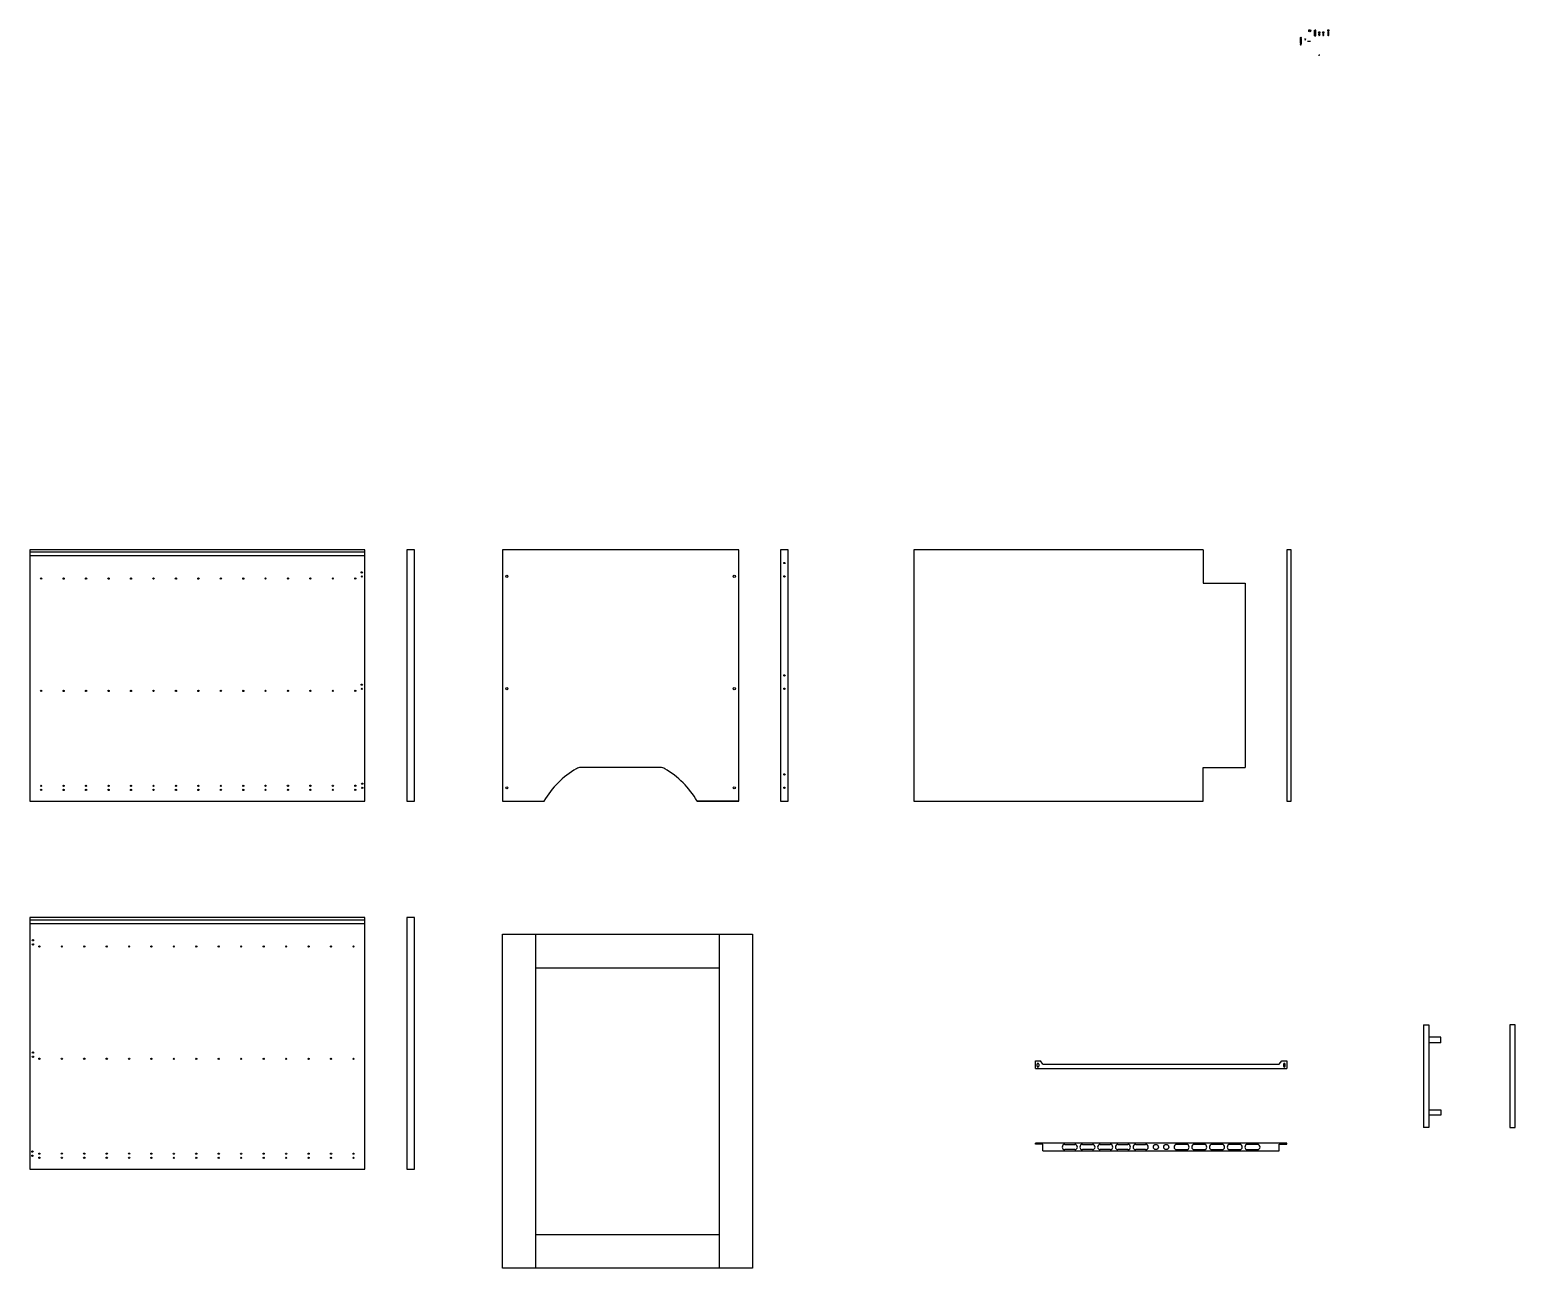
# Model space of a CAD drawing. Header units: millimetres. Extents: x -129 to 1482, y -328 to 477.
# Drawn here: x 707.2 to 1061.6, y -115 to 180.6 of the extents above; entities that cross this region are included whole.
import ezdxf

# ---------------------------------------------------------------- set-up
doc = ezdxf.new("R2010")
doc.units = ezdxf.units.MM
doc.header["$LTSCALE"] = 0.05
doc.layers.add('costr', color=4, linetype='Continuous')
doc.layers.add('viti', color=1, linetype='Continuous')

msp = doc.modelspace()

# ---------------------------------------------------------------- linework, layer by layer
for p, q in [((787.16, 56.51), (707.16, 56.51)), ((707.16, 56.51), (707.16, -3.49)), ((707.16, 56.01), (787.16, 56.01)), ((787.16, 55.01), (707.16, 55.01)), ((787.16, -3.49), (787.16, 56.51)), ((797.16, 56.51), (797.16, -3.49)), ((798.96, 56.51), (797.16, 56.51)), ((798.96, -3.49), (798.96, 56.51)), ((876.34, 56.51), (819.94, 56.51)), ((819.94, 56.51), (819.94, -3.49)), ((876.34, -3.49), (876.34, 56.51)), ((886.34, 56.51), (886.34, -3.49)), ((888.14, 56.51), (886.34, 56.51)), ((888.14, -3.49), (888.14, 56.51)), ((918.15, 56.51), (918.15, -3.49)), ((987.15, 56.51), (918.15, 56.51)), ((987.15, 56.51), (987.15, 48.51)), ((1008.15, 56.51), (1007.15, 56.51)), ((1007.15, 56.51), (1007.15, -3.49)), ((1008.15, -3.49), (1008.15, 56.51)), ((987.15, 48.51), (997.15, 48.51)), ((997.15, 48.51), (997.15, 4.51)), ((857.69, 4.52), (838.6, 4.52)), ((987.15, -3.49), (987.15, 4.51)), ((987.15, 4.51), (997.15, 4.51)), ((707.16, -3.49), (787.16, -3.49)), ((797.16, -3.49), (798.96, -3.49)), ((819.94, -3.49), (829.88, -3.49)), ((876.34, -3.49), (866.4, -3.49)), ((866.4, -3.49), (876.34, -3.49)), ((886.34, -3.49), (888.14, -3.49)), ((918.15, -3.49), (987.15, -3.49)), ((1007.15, -3.49), (1008.15, -3.49)), ((707.16, -31.27), (707.16, -91.27)), ((787.16, -31.27), (707.16, -31.27)), ((707.16, -31.77), (787.16, -31.77)), ((787.16, -91.27), (787.16, -31.27)), ((797.16, -31.27), (797.16, -91.27)), ((798.96, -31.27), (797.16, -31.27)), ((798.96, -91.27), (798.96, -31.27)), ((787.16, -32.77), (707.16, -32.77)), ((819.94, -35.25), (879.64, -35.25)), ((819.94, -114.95), (819.94, -35.25)), ((827.94, -114.95), (827.94, -35.25)), ((871.64, -35.25), (871.64, -114.95)), ((879.64, -35.25), (879.64, -114.95)), ((827.94, -43.25), (871.64, -43.25)), ((947.13, -67.25), (947.13, -65.45)), ((947.13, -65.45), (948.32, -65.45)), ((947.13, -67.25), (1007.13, -67.25)), ((947.53, -66.75), (947.53, -66.26)), ((947.93, -66.26), (947.93, -66.75)), ((948.93, -66.25), (948.32, -65.45)), ((948.93, -66.25), (1005.33, -66.25)), ((1005.33, -66.25), (1005.94, -65.45)), ((1005.94, -65.45), (1007.13, -65.45)), ((1006.33, -66.26), (1006.33, -66.75)), ((1006.73, -66.75), (1006.73, -66.26)), ((1007.13, -65.45), (1007.13, -67.25)), ((1007.13, -85.12), (947.13, -85.12)), ((947.13, -85.32), (947.13, -85.12)), ((948.93, -85.32), (947.13, -85.32)), ((948.93, -86.92), (948.93, -85.32)), ((948.93, -86.92), (1005.33, -86.92)), ((954.15, -85.4), (956.53, -85.4)), ((956.53, -86.64), (954.15, -86.64)), ((958.37, -85.4), (960.75, -85.4)), ((960.75, -86.64), (958.37, -86.64)), ((962.6, -85.4), (964.98, -85.4)), ((964.98, -86.64), (962.6, -86.64)), ((966.83, -85.4), (969.21, -85.4)), ((969.21, -86.64), (966.83, -86.64)), ((971.06, -85.4), (973.44, -85.4)), ((973.44, -86.64), (971.06, -86.64)), ((983.21, -85.4), (980.83, -85.4)), ((980.83, -86.64), (983.21, -86.64)), ((987.43, -85.4), (985.05, -85.4)), ((985.05, -86.64), (987.43, -86.64)), ((991.66, -85.4), (989.28, -85.4)), ((989.28, -86.64), (991.66, -86.64)), ((995.89, -85.4), (993.51, -85.4)), ((993.51, -86.64), (995.89, -86.64)), ((1000.12, -85.4), (997.74, -85.4)), ((997.74, -86.64), (1000.12, -86.64)), ((1005.33, -86.92), (1005.33, -85.32)), ((1005.33, -85.32), (1007.13, -85.32)), ((1007.13, -85.32), (1007.13, -85.12)), ((707.16, -91.27), (787.16, -91.27)), ((797.16, -91.27), (798.96, -91.27)), ((871.64, -106.95), (827.94, -106.95)), ((879.64, -114.95), (819.94, -114.95))]:
    msp.add_line(p, q)
for centre in [(975.9, -86.02), (978.36, -86.02)]:
    msp.add_circle(centre, 0.616)
for centre, radius, start, end in [((848.14, -13.97), 21.06, 120.0557, 150.1255), ((838.6, 2.52), 2, 90, 120.0557), ((857.69, 2.52), 2, 59.9443, 90), ((848.14, -13.97), 21.06, 29.8745, 59.9443), ((947.73, -66.26), 0.2, 0, 180), ((947.73, -66.75), 0.2, 180, 0), ((1006.53, -66.26), 0.2, 0, 180), ((1006.53, -66.75), 0.2, 180, 0), ((954.15, -86.02), 0.616, 90, 270), ((956.53, -86.02), 0.616, 270, 90), ((958.37, -86.02), 0.616, 90, 270), ((960.75, -86.02), 0.616, 270, 90), ((962.6, -86.02), 0.616, 90, 270), ((964.98, -86.02), 0.616, 270, 90), ((966.83, -86.02), 0.616, 90, 270), ((969.21, -86.02), 0.616, 270, 90), ((971.06, -86.02), 0.616, 90, 270), ((973.44, -86.02), 0.616, 270, 90), ((980.83, -86.02), 0.616, 90, 270), ((983.21, -86.02), 0.616, 270, 90), ((985.05, -86.02), 0.616, 90, 270), ((987.43, -86.02), 0.616, 270, 90), ((989.28, -86.02), 0.616, 90, 270), ((991.66, -86.02), 0.616, 270, 90), ((993.51, -86.02), 0.616, 90, 270), ((995.89, -86.02), 0.616, 270, 90), ((997.74, -86.02), 0.616, 90, 270), ((1000.12, -86.02), 0.616, 270, 90)]:
    msp.add_arc(centre, radius, start, end)
at = {"layer": 'costr'}
for p, q in [((1012.07, 177.83), (1012.8, 177.83)), ((876.34, -3.49), (876.34, -3.49)), ((1039.75, -56.89), (1039.75, -81.39)), ((1039.75, -56.89), (1041.05, -56.89)), ((1039.75, -56.89), (1041.05, -56.89)), ((1041.05, -56.89), (1041.05, -81.39)), ((1043.85, -59.84), (1041.05, -59.84)), ((1043.85, -61.14), (1043.85, -59.84)), ((1060.34, -56.89), (1060.34, -81.39)), ((1061.64, -56.89), (1060.34, -56.89)), ((1061.64, -81.39), (1061.64, -56.89)), ((1043.85, -61.14), (1041.05, -61.14)), ((1041.05, -77.14), (1043.85, -77.14)), ((1043.85, -77.14), (1043.85, -78.44)), ((1041.05, -81.39), (1039.75, -81.39)), ((1043.85, -78.44), (1041.05, -78.44)), ((1060.34, -81.39), (1061.64, -81.39))]:
    msp.add_line(p, q, dxfattribs=at)
for centre, radius in [((887.24, 53.33), 0.157), ((709.9, 49.61), 0.15), ((715.26, 49.61), 0.15), ((720.62, 49.61), 0.15), ((725.98, 49.61), 0.15), ((731.34, 49.61), 0.15), ((736.69, 49.61), 0.15), ((742.05, 49.61), 0.15), ((747.41, 49.61), 0.15), ((752.77, 49.61), 0.15), ((758.13, 49.61), 0.15), ((763.43, 49.63), 0.15), ((768.78, 49.63), 0.15), ((774.14, 49.63), 0.15), ((779.5, 49.63), 0.15), ((784.86, 49.63), 0.15), ((786.4, 51.1), 0.157), ((786.4, 50.11), 0.15), ((821, 50.14), 0.257), ((875.28, 50.14), 0.257), ((887.24, 50.14), 0.15), ((887.24, 26.51), 0.157), ((709.9, 22.81), 0.15), ((715.26, 22.81), 0.15), ((720.62, 22.81), 0.15), ((725.98, 22.81), 0.15), ((731.34, 22.81), 0.15), ((736.69, 22.81), 0.15), ((742.05, 22.81), 0.15), ((747.41, 22.81), 0.15), ((752.77, 22.81), 0.15), ((758.13, 22.81), 0.15), ((763.43, 22.83), 0.15), ((768.78, 22.83), 0.15), ((774.14, 22.83), 0.15), ((779.5, 22.83), 0.15), ((784.86, 22.83), 0.15), ((786.4, 24.3), 0.157), ((786.4, 23.31), 0.15), ((821, 23.33), 0.257), ((875.28, 23.33), 0.257), ((887.24, 23.33), 0.15), ((709.9, 0.17), 0.15), ((715.26, 0.17), 0.15), ((720.62, 0.17), 0.15), ((725.98, 0.17), 0.15), ((731.34, 0.17), 0.15), ((736.69, 0.17), 0.15), ((742.05, 0.17), 0.15), ((747.41, 0.17), 0.15), ((752.77, 0.17), 0.15), ((758.13, 0.17), 0.15), ((763.43, 0.18), 0.15), ((768.78, 0.18), 0.15), ((774.14, 0.18), 0.15), ((779.5, 0.18), 0.15), ((784.86, 0.18), 0.15), ((786.51, 0.68), 0.157), ((887.24, 2.89), 0.157), ((709.9, -0.81), 0.15), ((715.26, -0.81), 0.15), ((720.62, -0.81), 0.15), ((725.98, -0.81), 0.15), ((731.34, -0.81), 0.15), ((736.69, -0.81), 0.15), ((742.05, -0.81), 0.15), ((747.41, -0.81), 0.15), ((752.77, -0.81), 0.15), ((758.13, -0.81), 0.15), ((763.43, -0.79), 0.15), ((768.78, -0.79), 0.15), ((774.14, -0.79), 0.15), ((779.5, -0.79), 0.15), ((784.86, -0.79), 0.15), ((786.51, -0.31), 0.15), ((821, -0.3), 0.257), ((875.28, -0.3), 0.257), ((887.24, -0.3), 0.15), ((707.93, -36.69), 0.157), ((707.93, -37.67), 0.15), ((709.46, -38.16), 0.15), ((714.82, -38.16), 0.15), ((720.18, -38.16), 0.15), ((725.54, -38.16), 0.15), ((730.9, -38.16), 0.15), ((736.19, -38.17), 0.15), ((741.55, -38.17), 0.15), ((746.91, -38.17), 0.15), ((752.27, -38.17), 0.15), ((757.63, -38.17), 0.15), ((762.99, -38.17), 0.15), ((768.35, -38.17), 0.15), ((773.71, -38.17), 0.15), ((779.07, -38.17), 0.15), ((784.43, -38.17), 0.15), ((707.93, -63.49), 0.157), ((707.93, -64.47), 0.15), ((709.46, -64.96), 0.15), ((714.82, -64.96), 0.15), ((720.18, -64.96), 0.15), ((725.54, -64.96), 0.15), ((730.9, -64.96), 0.15), ((736.19, -64.97), 0.15), ((741.55, -64.97), 0.15), ((746.91, -64.97), 0.15), ((752.27, -64.97), 0.15), ((757.63, -64.97), 0.15), ((762.99, -64.97), 0.15), ((768.35, -64.97), 0.15), ((773.71, -64.97), 0.15), ((779.07, -64.97), 0.15), ((784.43, -64.97), 0.15), ((707.81, -87.11), 0.157), ((707.81, -88.09), 0.15), ((709.46, -87.6), 0.15), ((709.46, -88.58), 0.15), ((714.82, -87.6), 0.15), ((714.82, -88.58), 0.15), ((720.18, -87.6), 0.15), ((720.18, -88.58), 0.15), ((725.54, -87.6), 0.15), ((725.54, -88.58), 0.15), ((730.9, -87.6), 0.15), ((730.9, -88.58), 0.15), ((736.19, -87.61), 0.15), ((736.19, -88.59), 0.15), ((741.55, -87.61), 0.15), ((741.55, -88.59), 0.15), ((746.91, -87.61), 0.15), ((746.91, -88.59), 0.15), ((752.27, -87.61), 0.15), ((752.27, -88.59), 0.15), ((757.63, -87.61), 0.15), ((757.63, -88.59), 0.15), ((762.99, -87.61), 0.15), ((762.99, -88.59), 0.15), ((768.35, -87.61), 0.15), ((768.35, -88.59), 0.15), ((773.71, -87.61), 0.15), ((773.71, -88.59), 0.15), ((779.07, -87.61), 0.15), ((779.07, -88.59), 0.15), ((784.43, -87.61), 0.15), ((784.43, -88.59), 0.15)]:
    msp.add_circle(centre, radius, dxfattribs=at)
at = {"layer": 'viti'}
for p, q in [((1010.31, 178.14), (1010.6, 178.14)), ((1010.31, 178.14), (1010.31, 177.33)), ((1010.31, 177.33), (1010.6, 177.33)), ((1010.32, 178.33), (1010.32, 178.39)), ((1010.32, 178.39), (1010.58, 178.39)), ((1010.32, 178.33), (1010.58, 178.33)), ((1010.42, 178.67), (1010.33, 178.67)), ((1010.42, 178.61), (1010.33, 178.61)), ((1010.58, 177.32), (1010.34, 177.26)), ((1010.35, 177.27), (1010.34, 177.26)), ((1010.36, 177.26), (1010.34, 177.26)), ((1010.58, 177.25), (1010.34, 177.2)), ((1010.54, 177.32), (1010.35, 177.27)), ((1010.54, 177.25), (1010.35, 177.21)), ((1010.55, 177.3), (1010.36, 177.26)), ((1010.37, 177.33), (1010.37, 176.93)), ((1010.38, 178.03), (1010.38, 177.44)), ((1010.39, 178.33), (1010.39, 178.14)), ((1010.42, 178.67), (1010.42, 178.73)), ((1010.42, 178.73), (1010.48, 178.73)), ((1010.42, 178.61), (1010.42, 178.55)), ((1010.48, 178.55), (1010.42, 178.55)), ((1010.42, 178.05), (1010.42, 177.44)), ((1010.48, 178.67), (1010.48, 178.73)), ((1010.48, 178.67), (1010.57, 178.66)), ((1010.48, 178.61), (1010.48, 178.55)), ((1010.48, 178.61), (1010.57, 178.61)), ((1010.49, 177.44), (1010.49, 178.05)), ((1010.51, 178.33), (1010.51, 178.14)), ((1010.52, 178.03), (1010.52, 177.44)), ((1010.52, 178.03), (1010.52, 177.44)), ((1010.53, 176.93), (1010.53, 177.33)), ((1010.58, 177.32), (1010.54, 177.32)), ((1010.58, 177.25), (1010.54, 177.25)), ((1010.58, 177.32), (1010.55, 177.3)), ((1010.58, 177.25), (1010.55, 177.24)), ((1010.58, 178.39), (1010.58, 178.33)), ((1010.6, 177.33), (1010.6, 178.14)), ((1011.37, 178.42), (1011.37, 178.33)), ((1011.56, 178.28), (1011.44, 178.28)), ((1011.44, 178.14), (1011.56, 178.14)), ((1011.56, 178.14), (1011.56, 178.28)), ((1011.63, 178.33), (1011.63, 178.43)), ((1012.43, 180.31), (1012.43, 180.37)), ((1012.49, 180.37), (1012.43, 180.37)), ((1012.49, 180.31), (1012.43, 180.31)), ((1012.56, 180.37), (1012.49, 180.37)), ((1012.56, 180.31), (1012.49, 180.31)), ((1012.56, 180.49), (1012.61, 180.49)), ((1012.56, 180.43), (1012.56, 180.49)), ((1012.56, 180.37), (1012.56, 180.43)), ((1012.56, 180.31), (1012.56, 180.25)), ((1012.56, 180.25), (1012.56, 180.19)), ((1012.61, 180.19), (1012.56, 180.19)), ((1012.61, 180.43), (1012.61, 180.49)), ((1012.61, 180.37), (1012.61, 180.43)), ((1012.61, 180.37), (1012.67, 180.37)), ((1012.61, 180.31), (1012.61, 180.25)), ((1012.61, 180.31), (1012.67, 180.31)), ((1012.61, 180.25), (1012.61, 180.19)), ((1012.67, 180.37), (1012.73, 180.37)), ((1012.67, 180.31), (1012.73, 180.31)), ((1012.73, 180.37), (1012.73, 180.31)), ((1013.71, 180.42), (1013.77, 180.49)), ((1013.71, 180.42), (1014.02, 180.43)), ((1013.71, 179.14), (1013.71, 180.42)), ((1013.71, 179.14), (1014.02, 179.15)), ((1013.71, 179.14), (1014.02, 179.14)), ((1013.71, 179.14), (1013.77, 179.08)), ((1013.75, 179.14), (1013.75, 180.42)), ((1013.77, 180.49), (1013.86, 180.49)), ((1013.77, 179.08), (1013.86, 179.08)), ((1013.81, 180.43), (1013.81, 179.14)), ((1013.96, 180.49), (1013.86, 180.49)), ((1013.86, 179.14), (1013.86, 180.43)), ((1013.96, 179.08), (1013.86, 179.08)), ((1013.92, 180.43), (1013.92, 179.14)), ((1014.02, 180.43), (1013.96, 180.49)), ((1014.02, 179.15), (1013.96, 179.08)), ((1013.98, 179.14), (1013.97, 180.43)), ((1014.02, 179.14), (1014.02, 180.43)), ((1014.69, 179.63), (1015.02, 179.63)), ((1014.69, 179.59), (1014.69, 179.63)), ((1015.02, 179.59), (1014.69, 179.59)), ((1014.69, 179.59), (1014.72, 179.53)), ((1014.72, 179.53), (1014.86, 179.53)), ((1014.97, 179.52), (1014.74, 179.47)), ((1014.75, 179.48), (1014.74, 179.47)), ((1014.75, 179.46), (1014.74, 179.47)), ((1014.97, 179.45), (1014.74, 179.4)), ((1014.75, 179.41), (1014.74, 179.4)), ((1014.75, 179.39), (1014.74, 179.4)), ((1014.97, 179.38), (1014.74, 179.32)), ((1014.75, 179.33), (1014.74, 179.32)), ((1014.75, 179.32), (1014.74, 179.32)), ((1014.97, 179.31), (1014.74, 179.25)), ((1014.75, 179.26), (1014.74, 179.25)), ((1014.75, 179.25), (1014.74, 179.25)), ((1014.97, 179.23), (1014.74, 179.18)), ((1014.75, 179.19), (1014.74, 179.18)), ((1014.75, 179.18), (1014.74, 179.18)), ((1014.94, 179.52), (1014.75, 179.48)), ((1014.94, 179.51), (1014.75, 179.46)), ((1014.94, 179.45), (1014.75, 179.41)), ((1014.94, 179.44), (1014.75, 179.39)), ((1014.94, 179.38), (1014.75, 179.33)), ((1014.94, 179.36), (1014.75, 179.32)), ((1014.94, 179.31), (1014.75, 179.26)), ((1014.94, 179.29), (1014.75, 179.25)), ((1014.94, 179.23), (1014.75, 179.19)), ((1014.94, 179.22), (1014.75, 179.18)), ((1014.83, 179.97), (1014.77, 179.97)), ((1014.77, 179.91), (1014.77, 179.97)), ((1014.83, 179.91), (1014.77, 179.91)), ((1014.77, 179.53), (1014.77, 179.18)), ((1014.77, 179.18), (1014.86, 179.18)), ((1014.77, 179.18), (1014.8, 179.16)), ((1014.8, 179.16), (1014.86, 179.16)), ((1014.83, 179.97), (1014.83, 180.03)), ((1014.83, 180.03), (1014.88, 180.03)), ((1014.83, 179.91), (1014.83, 179.85)), ((1014.88, 179.85), (1014.83, 179.85)), ((1014.99, 179.53), (1014.86, 179.53)), ((1014.94, 179.18), (1014.86, 179.18)), ((1014.91, 179.16), (1014.86, 179.16)), ((1014.88, 179.97), (1014.88, 180.03)), ((1014.88, 179.97), (1014.95, 179.97)), ((1014.88, 179.91), (1014.88, 179.85)), ((1014.88, 179.91), (1014.95, 179.91)), ((1014.94, 179.18), (1014.91, 179.16)), ((1014.94, 179.53), (1014.94, 179.18)), ((1014.97, 179.52), (1014.94, 179.52)), ((1014.97, 179.52), (1014.94, 179.51)), ((1014.97, 179.45), (1014.94, 179.45)), ((1014.97, 179.45), (1014.94, 179.44)), ((1014.97, 179.38), (1014.94, 179.38)), ((1014.97, 179.38), (1014.94, 179.36)), ((1014.97, 179.31), (1014.94, 179.31)), ((1014.97, 179.31), (1014.94, 179.29)), ((1014.97, 179.23), (1014.94, 179.23)), ((1014.97, 179.23), (1014.94, 179.22)), ((1014.95, 179.97), (1014.95, 179.91)), ((1015.02, 179.59), (1014.99, 179.53)), ((1015.02, 179.63), (1015.02, 179.59)), ((1015.65, 179.7), (1015.96, 179.7)), ((1015.65, 179.7), (1015.72, 179.64)), ((1015.93, 179.62), (1015.69, 179.57)), ((1015.71, 179.58), (1015.69, 179.57)), ((1015.71, 179.56), (1015.69, 179.57)), ((1015.93, 179.55), (1015.69, 179.49)), ((1015.71, 179.5), (1015.69, 179.49)), ((1015.71, 179.49), (1015.69, 179.49)), ((1015.93, 179.47), (1015.69, 179.42)), ((1015.71, 179.43), (1015.69, 179.42)), ((1015.71, 179.41), (1015.69, 179.42)), ((1015.93, 179.4), (1015.69, 179.34)), ((1015.71, 179.35), (1015.69, 179.34)), ((1015.71, 179.34), (1015.69, 179.34)), ((1015.93, 179.32), (1015.69, 179.27)), ((1015.71, 179.28), (1015.69, 179.27)), ((1015.71, 179.26), (1015.69, 179.27)), ((1015.9, 179.62), (1015.71, 179.58)), ((1015.9, 179.61), (1015.71, 179.56)), ((1015.9, 179.55), (1015.71, 179.5)), ((1015.9, 179.53), (1015.71, 179.49)), ((1015.9, 179.47), (1015.71, 179.43)), ((1015.9, 179.46), (1015.71, 179.41)), ((1015.9, 179.4), (1015.71, 179.35)), ((1015.9, 179.38), (1015.71, 179.34)), ((1015.9, 179.32), (1015.71, 179.28)), ((1015.9, 179.31), (1015.71, 179.26)), ((1015.78, 179.97), (1015.72, 179.97)), ((1015.72, 179.91), (1015.72, 179.97)), ((1015.78, 179.91), (1015.72, 179.91)), ((1015.72, 179.64), (1015.72, 179.22)), ((1015.72, 179.22), (1015.89, 179.22)), ((1015.78, 179.97), (1015.78, 180.03)), ((1015.78, 180.03), (1015.84, 180.03)), ((1015.78, 179.91), (1015.78, 179.85)), ((1015.84, 179.85), (1015.78, 179.85)), ((1015.9, 179.25), (1015.8, 179.22)), ((1015.93, 179.25), (1015.83, 179.22)), ((1015.84, 179.97), (1015.84, 180.03)), ((1015.84, 179.97), (1015.9, 179.97)), ((1015.84, 179.91), (1015.84, 179.85)), ((1015.84, 179.91), (1015.9, 179.91)), ((1015.9, 179.23), (1015.86, 179.22)), ((1015.96, 179.7), (1015.89, 179.63)), ((1015.89, 179.22), (1015.89, 179.63)), ((1015.9, 179.97), (1015.9, 179.91)), ((1015.93, 179.62), (1015.9, 179.62)), ((1015.93, 179.62), (1015.9, 179.61)), ((1015.93, 179.55), (1015.9, 179.55)), ((1015.93, 179.55), (1015.9, 179.53)), ((1015.93, 179.47), (1015.9, 179.47)), ((1015.93, 179.47), (1015.9, 179.46)), ((1015.93, 179.4), (1015.9, 179.4)), ((1015.93, 179.4), (1015.9, 179.38)), ((1015.93, 179.32), (1015.9, 179.32)), ((1015.93, 179.32), (1015.9, 179.31)), ((1015.93, 179.25), (1015.9, 179.25)), ((1015.93, 179.25), (1015.9, 179.23)), ((1017.03, 180.24), (1016.88, 180.24)), ((1016.88, 180.24), (1016.99, 180.15)), ((1017, 180.45), (1016.94, 180.45)), ((1016.94, 180.4), (1016.94, 180.45)), ((1017, 180.4), (1016.94, 180.4)), ((1017.09, 180.15), (1016.97, 180.12)), ((1017.07, 180.15), (1016.97, 180.13)), ((1017.07, 180.15), (1016.97, 180.12)), ((1016.97, 180.13), (1016.97, 180.12)), ((1016.97, 180.12), (1016.97, 180.12)), ((1017.09, 180.1), (1016.97, 180.07)), ((1017.07, 180.1), (1016.97, 180.08)), ((1017.07, 180.1), (1016.97, 180.07)), ((1016.97, 180.08), (1016.97, 180.07)), ((1016.97, 180.07), (1016.97, 180.07)), ((1017.09, 180.05), (1016.97, 180.02)), ((1017.07, 180.05), (1016.97, 180.03)), ((1017.07, 180.05), (1016.97, 180.02)), ((1016.97, 180.03), (1016.97, 180.02)), ((1016.97, 180.02), (1016.97, 180.02)), ((1017.09, 180), (1016.97, 179.97)), ((1017.07, 180), (1016.97, 179.98)), ((1017.07, 180), (1016.97, 179.97)), ((1016.97, 179.98), (1016.97, 179.97)), ((1016.97, 179.97), (1016.97, 179.97)), ((1017.09, 179.95), (1016.97, 179.92)), ((1017.07, 179.95), (1016.97, 179.93)), ((1017.07, 179.95), (1016.97, 179.92)), ((1016.97, 179.93), (1016.97, 179.92)), ((1016.97, 179.92), (1016.97, 179.92)), ((1017.09, 179.9), (1016.97, 179.87)), ((1017.07, 179.9), (1016.97, 179.88)), ((1017.07, 179.9), (1016.97, 179.87)), ((1016.97, 179.88), (1016.97, 179.87)), ((1016.97, 179.87), (1016.97, 179.87)), ((1017.09, 179.85), (1016.97, 179.82)), ((1017.07, 179.85), (1016.97, 179.83)), ((1017.07, 179.85), (1016.97, 179.82)), ((1016.97, 179.83), (1016.97, 179.82)), ((1016.97, 179.82), (1016.97, 179.82)), ((1017.09, 179.8), (1016.97, 179.77)), ((1017.07, 179.8), (1016.97, 179.78)), ((1017.07, 179.8), (1016.97, 179.77)), ((1016.97, 179.78), (1016.97, 179.77)), ((1016.97, 179.77), (1016.97, 179.77)), ((1017.09, 179.75), (1016.97, 179.72)), ((1017.07, 179.75), (1016.97, 179.73)), ((1017.07, 179.75), (1016.97, 179.72)), ((1016.97, 179.73), (1016.97, 179.72)), ((1016.97, 179.72), (1016.97, 179.72)), ((1017.09, 179.7), (1016.97, 179.67)), ((1017.07, 179.7), (1016.97, 179.68)), ((1017.07, 179.7), (1016.97, 179.67)), ((1016.97, 179.68), (1016.97, 179.67)), ((1016.97, 179.67), (1016.97, 179.67)), ((1017.09, 179.65), (1016.97, 179.62)), ((1017.07, 179.65), (1016.97, 179.63)), ((1017.07, 179.65), (1016.97, 179.62)), ((1016.97, 179.63), (1016.97, 179.62)), ((1016.97, 179.62), (1016.97, 179.62)), ((1017.09, 179.6), (1016.97, 179.57)), ((1017.07, 179.6), (1016.97, 179.58)), ((1017.07, 179.6), (1016.97, 179.57)), ((1016.97, 179.58), (1016.97, 179.57)), ((1016.97, 179.57), (1016.97, 179.57)), ((1017.09, 179.55), (1016.97, 179.52)), ((1017.07, 179.55), (1016.97, 179.53)), ((1017.07, 179.55), (1016.97, 179.52)), ((1016.97, 179.53), (1016.97, 179.52)), ((1016.97, 179.52), (1016.97, 179.52)), ((1017.09, 179.5), (1016.97, 179.47)), ((1017.07, 179.5), (1016.97, 179.48)), ((1017.07, 179.5), (1016.97, 179.47)), ((1016.97, 179.48), (1016.97, 179.47)), ((1016.97, 179.47), (1016.97, 179.47)), ((1017.09, 179.45), (1016.97, 179.42)), ((1017.07, 179.45), (1016.97, 179.43)), ((1017.07, 179.45), (1016.97, 179.42)), ((1016.97, 179.43), (1016.97, 179.42)), ((1016.97, 179.42), (1016.97, 179.42)), ((1017.09, 179.4), (1016.97, 179.37)), ((1017.07, 179.4), (1016.97, 179.38)), ((1017.07, 179.4), (1016.97, 179.37)), ((1016.97, 179.38), (1016.97, 179.37)), ((1016.97, 179.37), (1016.97, 179.37)), ((1017.09, 179.35), (1016.97, 179.32)), ((1017.07, 179.35), (1016.97, 179.33)), ((1017.07, 179.34), (1016.97, 179.32)), ((1016.97, 179.33), (1016.97, 179.32)), ((1016.97, 179.32), (1016.97, 179.32)), ((1017.09, 179.3), (1016.97, 179.27)), ((1017.07, 179.3), (1016.97, 179.28)), ((1017.07, 179.29), (1016.97, 179.27)), ((1016.97, 179.28), (1016.97, 179.27)), ((1016.97, 179.27), (1016.97, 179.27)), ((1017.09, 179.25), (1016.97, 179.22)), ((1017.07, 179.25), (1016.97, 179.23)), ((1017.07, 179.24), (1016.97, 179.22)), ((1016.97, 179.23), (1016.97, 179.22)), ((1016.97, 179.22), (1016.97, 179.22)), ((1017.09, 179.2), (1016.97, 179.17)), ((1017.07, 179.2), (1016.97, 179.18)), ((1017.07, 179.19), (1016.97, 179.17)), ((1016.97, 179.18), (1016.97, 179.17)), ((1016.97, 179.17), (1016.97, 179.17)), ((1016.99, 179.18), (1016.99, 180.15)), ((1016.99, 179.18), (1017.07, 179.18)), ((1017.03, 179.11), (1016.99, 179.18)), ((1017, 180.45), (1017, 180.52)), ((1017, 180.52), (1017.06, 180.52)), ((1017, 180.4), (1017, 180.34)), ((1017.06, 180.34), (1017, 180.34)), ((1017.17, 180.24), (1017.03, 180.24)), ((1017.07, 179.18), (1017.03, 179.11)), ((1017.06, 180.45), (1017.06, 180.52)), ((1017.06, 180.45), (1017.12, 180.45)), ((1017.06, 180.4), (1017.06, 180.34)), ((1017.06, 180.4), (1017.12, 180.4)), ((1017.17, 180.24), (1017.07, 180.15)), ((1017.07, 180.15), (1017.07, 179.18)), ((1017.09, 180.15), (1017.07, 180.15)), ((1017.09, 180.15), (1017.07, 180.15)), ((1017.09, 180.1), (1017.07, 180.1)), ((1017.09, 180.1), (1017.07, 180.1)), ((1017.09, 180.05), (1017.07, 180.05)), ((1017.09, 180.05), (1017.07, 180.05)), ((1017.09, 180), (1017.07, 180)), ((1017.09, 180), (1017.07, 180)), ((1017.09, 179.95), (1017.07, 179.95)), ((1017.09, 179.95), (1017.07, 179.95)), ((1017.09, 179.9), (1017.07, 179.9)), ((1017.09, 179.9), (1017.07, 179.9)), ((1017.09, 179.85), (1017.07, 179.85)), ((1017.09, 179.85), (1017.07, 179.85)), ((1017.09, 179.8), (1017.07, 179.8)), ((1017.09, 179.8), (1017.07, 179.8)), ((1017.09, 179.75), (1017.07, 179.75)), ((1017.09, 179.75), (1017.07, 179.75)), ((1017.09, 179.7), (1017.07, 179.7)), ((1017.09, 179.7), (1017.07, 179.7)), ((1017.09, 179.65), (1017.07, 179.65)), ((1017.09, 179.65), (1017.07, 179.65)), ((1017.09, 179.6), (1017.07, 179.6)), ((1017.09, 179.6), (1017.07, 179.6)), ((1017.09, 179.55), (1017.07, 179.55)), ((1017.09, 179.55), (1017.07, 179.55)), ((1017.09, 179.5), (1017.07, 179.5)), ((1017.09, 179.5), (1017.07, 179.5)), ((1017.09, 179.45), (1017.07, 179.45)), ((1017.09, 179.45), (1017.07, 179.45)), ((1017.09, 179.4), (1017.07, 179.4)), ((1017.09, 179.4), (1017.07, 179.4)), ((1017.09, 179.35), (1017.07, 179.35)), ((1017.09, 179.35), (1017.07, 179.34)), ((1017.09, 179.3), (1017.07, 179.3)), ((1017.09, 179.3), (1017.07, 179.29)), ((1017.09, 179.25), (1017.07, 179.25)), ((1017.09, 179.25), (1017.07, 179.24)), ((1017.09, 179.2), (1017.07, 179.2)), ((1017.09, 179.2), (1017.07, 179.19)), ((1017.12, 180.45), (1017.12, 180.4)), ((1010.35, 177.21), (1010.34, 177.2)), ((1010.36, 177.19), (1010.34, 177.2)), ((1010.58, 177.19), (1010.34, 177.13)), ((1010.35, 177.14), (1010.34, 177.13)), ((1010.36, 177.13), (1010.34, 177.13)), ((1010.58, 177.12), (1010.34, 177.07)), ((1010.35, 177.08), (1010.34, 177.07)), ((1010.36, 177.06), (1010.34, 177.07)), ((1010.58, 177.06), (1010.34, 177)), ((1010.35, 177.01), (1010.34, 177)), ((1010.36, 177), (1010.34, 177)), ((1010.58, 176.99), (1010.34, 176.94)), ((1010.35, 176.95), (1010.34, 176.94)), ((1010.36, 176.93), (1010.34, 176.94)), ((1010.54, 177.19), (1010.35, 177.14)), ((1010.54, 177.12), (1010.35, 177.08)), ((1010.54, 177.06), (1010.35, 177.01)), ((1010.54, 176.99), (1010.35, 176.95)), ((1010.55, 177.24), (1010.36, 177.19)), ((1010.55, 177.17), (1010.36, 177.13)), ((1010.55, 177.11), (1010.36, 177.06)), ((1010.55, 177.04), (1010.36, 177)), ((1010.55, 176.98), (1010.36, 176.93)), ((1010.37, 176.93), (1010.53, 176.93)), ((1010.58, 177.19), (1010.54, 177.19)), ((1010.58, 177.12), (1010.54, 177.12)), ((1010.58, 177.06), (1010.54, 177.06)), ((1010.58, 176.99), (1010.54, 176.99)), ((1010.58, 177.19), (1010.55, 177.17)), ((1010.58, 177.12), (1010.55, 177.11)), ((1010.58, 177.06), (1010.55, 177.04)), ((1010.58, 176.99), (1010.55, 176.98)), ((1014.97, 174.52), (1014.74, 174.47)), ((1014.75, 174.48), (1014.74, 174.47)), ((1014.75, 174.46), (1014.74, 174.47)), ((1014.94, 174.52), (1014.75, 174.48)), ((1014.94, 174.51), (1014.75, 174.46)), ((1014.97, 174.52), (1014.94, 174.52)), ((1014.97, 174.52), (1014.94, 174.51)), ((887.24, 23.17), (887.24, 23.18))]:
    msp.add_line(p, q, dxfattribs=at)
for centre, radius in [((1010.45, 178.64), 0.126), ((1012.58, 180.34), 0.237), ((1014.86, 179.94), 0.168), ((1015.81, 179.94), 0.154), ((1017.03, 180.43), 0.147)]:
    msp.add_circle(centre, radius, dxfattribs=at)
for centre, radius, start, end in [((1010.45, 178.03), 0.0704, 1.8315, 178.1685), ((1010.45, 177.43), 0.0707, 175.676, 8.8985)]:
    msp.add_arc(centre, radius, start, end, dxfattribs=at)

doc.saveas('drawing.dxf')
